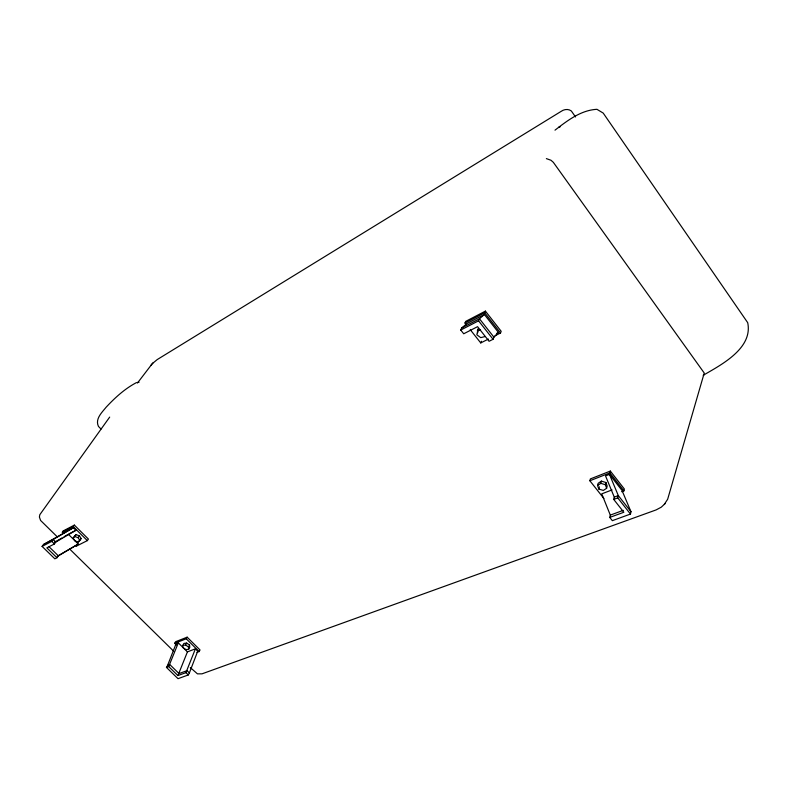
<?xml version="1.0" encoding="UTF-8"?>
<svg xmlns="http://www.w3.org/2000/svg" width="788" height="788" viewBox="0 0 788 788"><rect width="100%" height="100%" fill="white"/><g stroke="black" fill="none" stroke-linecap="round" stroke-linejoin="round"><path stroke-width="1.18" d="M477.705 332.772L478.168 328.773L476.839 334.792L480.729 337.638L485.103 336.535M630.469 514.062L630.991 511.737L621.968 490.363L609.459 474.376L605.529 475.913L614.276 497.11L613.714 499.405L623.84 512.259L609.754 517.42L612.335 520.661L630.469 514.062L617.753 497.888L618.304 495.583L609.459 474.376M621.693 491.732L623.919 490.885L624.362 489.023L610.336 471.076L590.35 478.927L589.857 480.759L603.884 498.469M609.754 517.42L610.306 515.106L601.746 493.849L612.049 489.919M623.919 490.885L609.882 472.918L610.336 471.076M606.612 488.284L607.164 486.058L605.923 482.512L601.392 481.123L598.161 483.3L597.59 485.516L598.821 489.053L603.332 490.441L606.612 488.284L605.361 484.728L605.923 482.512M598.821 489.053L599.392 486.836M597.59 485.516L600.83 483.339L601.392 481.123M546.36 158.615L550.979 160.259L553.324 162.318L704.236 373.029L667.663 499.228L664.333 504.34M189.376 672.952L197.739 651.144L195.414 648.829L187.426 651.873L177.921 675.572L168.691 666.579L166.445 667.416L178.029 678.685L188.283 674.952L189.376 672.952L187.022 670.637L179.034 673.573L169.824 664.589L167.578 665.436L166.445 667.416M195.414 648.829L185.919 672.637L177.921 675.572M187.426 651.873L178.315 642.87L168.691 666.579M167.578 665.436L176.069 643.747L178.315 642.87M495.022 335.757L500.508 332.999L501.198 331.315L485.418 311.112L465.728 321.366L464.979 323.021L466.486 324.922M493.061 339.283L493.928 337.195L498.469 332.487L484.393 314.501L466.998 323.523L461.679 327.985L460.744 330.044L463.718 333.777L477.567 326.665L489.082 341.283L493.061 339.283L478.562 320.834L479.468 318.776L484.393 314.501M470.239 329.66L480.739 342.928L481.458 341.253M464.979 323.021L484.699 312.777L485.418 311.112M197.02 652.375L199.137 651.577L200.024 649.952L187.16 637.167L175.606 641.708L174.69 643.313L176.404 644.998M188.667 649.253L188.47 646.958L189.553 645.008L186.638 643.067L183.919 643.422L182.826 645.362L183.033 647.667L185.958 649.607L188.667 649.253L189.76 647.312L189.553 645.008M182.826 645.362L185.535 645.017L186.638 643.067M174.69 643.313L186.244 638.792L187.16 637.167M137.447 383.047L151.995 364.036M77.313 544.675L76.219 546.212L87.34 540.617L88.433 539.071L74.367 525.104L63.316 530.856L62.193 532.383L73.254 526.64L74.367 525.104M78.278 542.016L81.154 538.539L79.401 535.801L76.042 534.668L74.476 536.293L73.146 538.145L74.929 540.893L78.278 542.016L81.154 538.539M79.834 540.401L78.081 537.652L79.401 535.801M56.992 557.737L58.361 555.845L78.258 544.045L68.32 534.225L75.944 530.294L73.373 527.743L43.478 544.518L42.089 546.399L54.845 558.82L56.992 557.737L46.847 547.847L54.431 543.947L55.81 542.055L75.944 530.294M73.146 538.145L76.042 534.668M42.089 546.399L51.801 541.376L53.19 539.494L73.373 527.743M109.68 417.098L39.824 514.692L39.4 517.017L40.582 520.444L57.219 536.786M152.409 363.554L157.236 359.564L561.105 111.394C564.06 109.227 568.286 108.655 571.339 110.98L575.526 116.949M151.099 365.071L152.971 362.913M665.299 503.443L661.25 507.186L656.109 509.915L202.004 673.839L197.443 673.848L190.312 667.554M554.998 130.158C567.33 120.672 580.864 110.133 596.94 109.315L603.214 113.088L747.704 322.676C753.111 348.326 721.355 364.745 703.211 375.275L704.245 374.517M57.258 556.298L78.258 544.045M54.569 542.252L61.976 537.938M64.094 536.697L67.266 534.845M136.56 382.544C124.908 388.632 115.058 397.644 106.153 407.199C101.908 412.479 94.895 418.95 98.451 426.397L101.002 429.046M43.478 544.518L53.19 539.494L55.81 542.055M461.679 327.985L479.468 318.776L493.928 337.195M460.744 330.044L478.562 320.834M496.529 333.472L498.469 332.487M480.739 342.928L488.432 339.067M589.857 480.759L609.882 472.918M614.276 497.11L618.304 495.583L630.991 511.737M613.714 499.405L617.753 497.888M610.306 515.106L623.298 510.338M558.534 127.341L560.307 126.73M477.292 330.783L480.572 329.926M137.969 382.229L139.043 382.269M600.83 483.339L605.361 484.728M74.722 536.52L78.081 537.652M185.535 645.017L188.47 646.958M49.073 546.783L58.361 555.845M51.801 541.376L54.431 543.947M185.919 672.637L188.283 674.952M69.482 548.832L173.675 651.213M63.316 530.856L65.059 532.58M73.254 526.64L87.34 540.617M186.244 638.792L199.137 651.577M484.699 312.777L500.508 332.999"/></g></svg>
